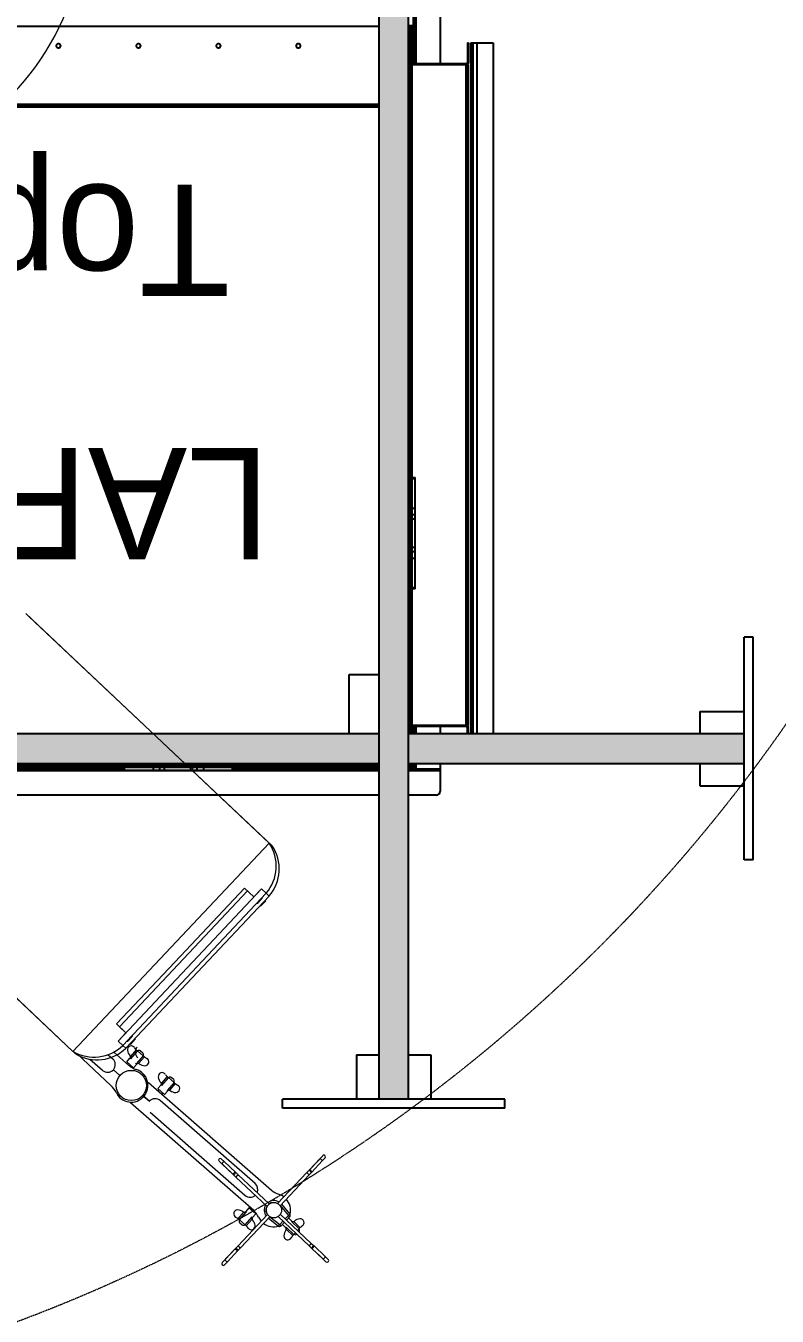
# Model space of a CAD drawing. Header units: millimetres. Extents: x 2822564 to 2991989, y -324396 to -253399.
# Drawn here: x 2863933 to 2864945, y -302216 to -300478 of the extents above; entities that cross this region are included whole.
import ezdxf

# ---------------------------------------------------------------- set-up
doc = ezdxf.new("R2010")
doc.units = ezdxf.units.MM
doc.linetypes.add('12017_XPLAN_GROUND$0$HIDDEN', pattern=[0.375, 0.25, -0.125])
doc.linetypes.add('DASHDOT', pattern=[1, 0.5, -0.25, 0, -0.25])
for name, color, linetype, lineweight in [("'new furniture'", 252, 'Continuous', 9), ('ARCHMED-Fur-S', 8, 'Continuous', 9), ('coton tak bazo', 191, 'Continuous', 5), ('KATCHIN', 253, '12017_XPLAN_GROUND$0$HIDDEN', 5)]:
    doc.layers.add(name, color=color, linetype=linetype, lineweight=lineweight)
doc.layers.add('AX', color=1, linetype='DASHDOT')
doc.layers.add('LAF Detail', color=7, linetype='Continuous')

# ---------------------------------------------------------------- blocks, each defined once
blk = doc.blocks.new('fff')
at = {"layer": 'coton tak bazo', "ltscale": 0.008414}
for p, q in [((-2.0871, 0.6283), (-2.0765, 0.6183)), ((-1.9244, 0.6298), (-1.9344, 0.6192))]:
    blk.add_line(p, q, dxfattribs=at)
at = {"layer": 'coton tak bazo', "ltscale": 0.003855}
for p, q in [((-2.0822, 0.6237), (-2.0871, 0.6283)), ((-2.0811, 0.4705), (-2.0856, 0.4657)), ((-1.9279, 0.4717), (-1.923, 0.4671))]:
    blk.add_line(p, q, dxfattribs=at)
at = {"layer": 'coton tak bazo', "ltscale": 0.013819}
for p, q in [((-1.949, 0.611), (-1.9326, 0.6284)), ((-1.9454, 0.6075), (-1.929, 0.6249)), ((-2.0647, 0.4879), (-2.0811, 0.4705)), ((-2.0611, 0.4844), (-2.0774, 0.467))]:
    blk.add_line(p, q, dxfattribs=at)
at = {"layer": 'coton tak bazo', "ltscale": 0.003829}
for p, q in [((-1.9326, 0.6284), (-1.9281, 0.6332)), ((-2.0857, 0.6201), (-2.0905, 0.6246)), ((-2.0774, 0.467), (-2.082, 0.4622)), ((-1.9244, 0.4753), (-1.9195, 0.4708))]:
    blk.add_line(p, q, dxfattribs=at)
at = {"layer": 'coton tak bazo', "ltscale": 0.003856}
blk.add_line((-1.929, 0.6249), (-1.9244, 0.6298), dxfattribs=at)
at = {"layer": 'coton tak bazo', "ltscale": 0.01382}
for p, q in [((-2.0683, 0.6037), (-2.0857, 0.6201)), ((-2.0648, 0.6074), (-2.0822, 0.6237)), ((-1.9452, 0.4881), (-1.9279, 0.4717)), ((-1.9417, 0.4917), (-1.9244, 0.4753))]:
    blk.add_line(p, q, dxfattribs=at)
at = {"layer": 'coton tak bazo', "ltscale": 0.006954}
for p, q in [((-2.0677, 0.6101), (-2.0765, 0.6183)), ((-1.9427, 0.6104), (-1.9344, 0.6192)), ((-1.9389, 0.489), (-1.9302, 0.4808)), ((-2.0637, 0.4816), (-2.072, 0.4728))]:
    blk.add_line(p, q, dxfattribs=at)
at = {"layer": 'coton tak bazo', "ltscale": 0.005607}
for p, q in [((-2.0607, 0.6035), (-2.0677, 0.6101)), ((-1.9493, 0.6034), (-1.9427, 0.6104))]:
    blk.add_line(p, q, dxfattribs=at)
at = {"layer": 'coton tak bazo', "ltscale": 0.038803}
blk.add_line((-1.999, 0.558), (-1.953, 0.6068), dxfattribs=at)
at = {"layer": 'coton tak bazo', "ltscale": 0.003358}
for p, q in [((-1.953, 0.6068), (-1.949, 0.611)), ((-2.0641, 0.5998), (-2.0683, 0.6037))]:
    blk.add_line(p, q, dxfattribs=at)
at = {"layer": 'coton tak bazo', "ltscale": 0.001387}
for p, q in [((-1.9512, 0.6052), (-1.953, 0.6068)), ((-2.0625, 0.6015), (-2.0641, 0.5998)), ((-2.0588, 0.4903), (-2.0571, 0.4886)), ((-1.9476, 0.4939), (-1.946, 0.4957))]:
    blk.add_line(p, q, dxfattribs=at)
at = {"layer": 'coton tak bazo', "ltscale": 0.038608}
blk.add_line((-2.0155, 0.554), (-2.0641, 0.5998), dxfattribs=at)
at = {"layer": 'coton tak bazo', "ltscale": 0.00153}
for p, q in [((-2.0625, 0.6015), (-2.0607, 0.6035)), ((-2.0588, 0.4903), (-2.0608, 0.4921)), ((-1.9476, 0.4939), (-1.9494, 0.492))]:
    blk.add_line(p, q, dxfattribs=at)
at = {"layer": 'coton tak bazo', "ltscale": 0.038664}
blk.add_line((-2.0121, 0.5576), (-2.0607, 0.6035), dxfattribs=at)
at = {"layer": 'coton tak bazo', "ltscale": 0.000658272}
for p, q in [((-2.036, 0.5863), (-2.0368, 0.5855)), ((-2.0449, 0.5769), (-2.0457, 0.576))]:
    blk.add_line(p, q, dxfattribs=at)
at = {"layer": 'coton tak bazo', "ltscale": 0.008026}
for p, q in [((-2.0351, 0.5874), (-2.025, 0.5778)), ((-2.0467, 0.575), (-2.0366, 0.5655)), ((-1.9621, 0.5722), (-1.9713, 0.5618)), ((-1.9494, 0.5611), (-1.9585, 0.5507)), ((-1.8509, 0.3492), (-1.8418, 0.3597)), ((-1.8382, 0.3381), (-1.8291, 0.3485)), ((-1.8025, 0.3074), (-1.7934, 0.3178)), ((-1.7898, 0.2963), (-1.7807, 0.3067))]:
    blk.add_line(p, q, dxfattribs=at)
at = {"layer": 'coton tak bazo', "ltscale": 0.038835}
blk.add_line((-1.9953, 0.5545), (-1.9493, 0.6034), dxfattribs=at)
at = {"layer": 'coton tak bazo', "ltscale": 0.001529}
blk.add_line((-1.9512, 0.6052), (-1.9493, 0.6034), dxfattribs=at)
at = {"layer": 'coton tak bazo', "ltscale": 0.002026}
blk.add_line((-2.0425, 0.5794), (-2.0449, 0.5769), dxfattribs=at)
at = {"layer": 'coton tak bazo', "ltscale": 0.009625}
for p, q in [((-2.0449, 0.5769), (-2.0328, 0.5655)), ((-2.0368, 0.5855), (-2.0247, 0.5741)), ((-1.9603, 0.5705), (-1.9712, 0.558)), ((-1.9513, 0.5627), (-1.9623, 0.5502)), ((-1.849, 0.3476), (-1.838, 0.3601)), ((-1.8401, 0.3398), (-1.8291, 0.3523)), ((-1.8006, 0.3058), (-1.7896, 0.3183)), ((-1.7917, 0.298), (-1.7807, 0.3105))]:
    blk.add_line(p, q, dxfattribs=at)
at = {"layer": 'coton tak bazo', "ltscale": 5.97837e-05}
blk.add_line((-2.0448, 0.5814), (-2.0447, 0.5815), dxfattribs=at)
at = {"layer": 'coton tak bazo', "ltscale": 0.001907}
blk.add_line((-2.0368, 0.5855), (-2.0391, 0.5831), dxfattribs=at)
at = {"layer": 'coton tak bazo'}
for p, q in [((-2.0251, 0.5774), (-2.0252, 0.5769)), ((-2.0252, 0.5769), (-2.0252, 0.5765)), ((-2.0252, 0.5765), (-2.0252, 0.5761)), ((-2.0252, 0.5761), (-2.0251, 0.5755)), ((-2.025, 0.5778), (-2.0251, 0.5774)), ((-2.0251, 0.5755), (-2.025, 0.575)), ((-2.025, 0.575), (-2.0247, 0.5741)), ((-2.0366, 0.5655), (-2.0361, 0.5657)), ((-2.0361, 0.5657), (-2.0357, 0.5658)), ((-2.0357, 0.5658), (-2.0353, 0.5658)), ((-2.0353, 0.5658), (-2.0349, 0.5658)), ((-2.0349, 0.5658), (-2.0343, 0.5658)), ((-2.0343, 0.5658), (-2.0338, 0.5657)), ((-2.0338, 0.5657), (-2.0328, 0.5655)), ((-1.9713, 0.5618), (-1.9711, 0.5614)), ((-1.971, 0.559), (-1.9712, 0.558)), ((-1.9711, 0.5614), (-1.971, 0.5609)), ((-1.971, 0.5609), (-1.9709, 0.5605)), ((-1.9709, 0.5595), (-1.971, 0.559)), ((-1.9709, 0.5605), (-1.9709, 0.5601)), ((-1.9709, 0.5601), (-1.9709, 0.5595)), ((-1.9614, 0.5506), (-1.9623, 0.5502)), ((-1.9609, 0.5507), (-1.9614, 0.5506)), ((-1.9603, 0.5508), (-1.9609, 0.5507)), ((-1.9599, 0.5508), (-1.9603, 0.5508)), ((-1.9595, 0.5508), (-1.9599, 0.5508)), ((-1.959, 0.5508), (-1.9595, 0.5508)), ((-1.9585, 0.5507), (-1.959, 0.5508)), ((-1.8418, 0.3597), (-1.8413, 0.3596)), ((-1.8413, 0.3596), (-1.8409, 0.3595)), ((-1.8409, 0.3595), (-1.8404, 0.3595)), ((-1.8404, 0.3595), (-1.84, 0.3595)), ((-1.84, 0.3595), (-1.8395, 0.3596)), ((-1.8395, 0.3596), (-1.839, 0.3598)), ((-1.839, 0.3598), (-1.838, 0.3601)), ((-1.8294, 0.3513), (-1.8291, 0.3523)), ((-1.8294, 0.3508), (-1.8294, 0.3513)), ((-1.8294, 0.3502), (-1.8294, 0.3508)), ((-1.8294, 0.3498), (-1.8294, 0.3502)), ((-1.8294, 0.3494), (-1.8294, 0.3498)), ((-1.8292, 0.349), (-1.8294, 0.3494)), ((-1.8291, 0.3485), (-1.8292, 0.349)), ((-1.7934, 0.3178), (-1.7929, 0.3177)), ((-1.7916, 0.3177), (-1.7911, 0.3178)), ((-1.7911, 0.3178), (-1.7906, 0.3179)), ((-1.7906, 0.3179), (-1.7896, 0.3183)), ((-1.789, 0.3171), (-1.7888, 0.318)), ((-1.781, 0.309), (-1.7809, 0.3095)), ((-1.781, 0.3084), (-1.781, 0.309)), ((-1.781, 0.308), (-1.781, 0.3084)), ((-1.7809, 0.3076), (-1.781, 0.308)), ((-1.7808, 0.3071), (-1.7809, 0.3076)), ((-1.7807, 0.3067), (-1.7808, 0.3071))]:
    blk.add_line(p, q, dxfattribs=at)
at = {"layer": 'coton tak bazo', "ltscale": 0.004149}
blk.add_line((-2.0188, 0.5701), (-2.024, 0.575), dxfattribs=at)
at = {"layer": 'coton tak bazo', "ltscale": 0.004195}
for p, q in [((-2.0218, 0.5668), (-2.0168, 0.5721)), ((-2.0196, 0.5648), (-2.0146, 0.57))]:
    blk.add_line(p, q, dxfattribs=at)
at = {"layer": 'coton tak bazo', "ltscale": 0.00175}
for p, q in [((-2.0146, 0.57), (-2.0168, 0.5721)), ((-2.0128, 0.5724), (-2.0146, 0.57)), ((-2.0282, 0.5557), (-2.0305, 0.5537)), ((-2.0282, 0.5557), (-2.0304, 0.5577))]:
    blk.add_line(p, q, dxfattribs=at)
at = {"layer": 'coton tak bazo', "ltscale": 0.011441}
blk.add_line((-1.9989, 0.558), (-2.0146, 0.57), dxfattribs=at)
at = {"layer": 'coton tak bazo', "ltscale": 0.011621}
blk.add_line((-1.9968, 0.5602), (-2.0128, 0.5724), dxfattribs=at)
at = {"layer": 'coton tak bazo', "ltscale": 0.000658289}
for p, q in [((-1.9611, 0.5713), (-1.9603, 0.5705)), ((-1.8014, 0.3065), (-1.8006, 0.3058))]:
    blk.add_line(p, q, dxfattribs=at)
at = {"layer": 'coton tak bazo', "ltscale": 0.00685}
for p, q in [((-1.9603, 0.5705), (-1.9513, 0.5627)), ((-1.8401, 0.3398), (-1.849, 0.3476)), ((-1.8006, 0.3058), (-1.7917, 0.298))]:
    blk.add_line(p, q, dxfattribs=at)
at = {"layer": 'coton tak bazo', "ltscale": 0.002917}
for p, q in [((-1.9519, 0.5673), (-1.9557, 0.5706)), ((-1.8484, 0.3431), (-1.8446, 0.3398))]:
    blk.add_line(p, q, dxfattribs=at)
at = {"layer": 'coton tak bazo', "ltscale": 0.004148}
blk.add_line((-2.0284, 0.5598), (-2.0337, 0.5647), dxfattribs=at)
at = {"layer": 'coton tak bazo', "ltscale": 0.011741}
blk.add_line((-2.0172, 0.5383), (-2.0305, 0.5537), dxfattribs=at)
at = {"layer": 'coton tak bazo', "ltscale": 0.004314}
for p, q in [((-2.0304, 0.5577), (-2.0253, 0.5632)), ((-2.0282, 0.5557), (-2.0231, 0.5611))]:
    blk.add_line(p, q, dxfattribs=at)
at = {"layer": 'coton tak bazo', "ltscale": 0.01156}
blk.add_line((-2.0151, 0.5405), (-2.0282, 0.5557), dxfattribs=at)
at = {"layer": 'coton tak bazo', "ltscale": 0.004428}
for p, q in [((-1.977, 0.5531), (-1.972, 0.5588)), ((-1.8233, 0.3572), (-1.8283, 0.3515)), ((-1.7855, 0.3247), (-1.7905, 0.3189)), ((-1.7749, 0.3154), (-1.7799, 0.3096))]:
    blk.add_line(p, q, dxfattribs=at)
at = {"layer": 'coton tak bazo', "ltscale": 0.008167}
for p, q in [((-1.977, 0.5531), (-1.9664, 0.5438)), ((-1.8233, 0.3572), (-1.8339, 0.3665)), ((-1.7855, 0.3247), (-1.7749, 0.3154))]:
    blk.add_line(p, q, dxfattribs=at)
at = {"layer": 'coton tak bazo', "ltscale": 0.000811807}
blk.add_line((-1.9757, 0.55), (-1.9748, 0.5511), dxfattribs=at)
at = {"layer": 'coton tak bazo', "ltscale": 0.14843}
blk.add_line((-1.9738, 0.5482), (-1.7808, 0.3792), dxfattribs=at)
at = {"layer": 'coton tak bazo', "ltscale": 0.004429}
for p, q in [((-1.9664, 0.5438), (-1.9614, 0.5496)), ((-1.8339, 0.3665), (-1.839, 0.3608))]:
    blk.add_line(p, q, dxfattribs=at)
at = {"layer": 'coton tak bazo', "ltscale": 0.000657886}
blk.add_line((-1.9513, 0.5627), (-1.9505, 0.562), dxfattribs=at)
at = {"layer": 'coton tak bazo', "ltscale": 0.038571}
blk.add_line((-2.0151, 0.5406), (-2.0608, 0.4921), dxfattribs=at)
at = {"layer": 'coton tak bazo', "ltscale": 0.038594}
blk.add_line((-2.0113, 0.5372), (-2.0571, 0.4886), dxfattribs=at)
at = {"layer": 'coton tak bazo', "ltscale": 0.038744}
blk.add_line((-1.9981, 0.5379), (-1.9494, 0.492), dxfattribs=at)
at = {"layer": 'coton tak bazo', "ltscale": 0.03879}
blk.add_line((-1.9948, 0.5416), (-1.946, 0.4957), dxfattribs=at)
at = {"layer": 'coton tak bazo', "ltscale": 0.000879089}
blk.add_line((-1.9697, 0.5446), (-1.9687, 0.5458), dxfattribs=at)
at = {"layer": 'coton tak bazo', "ltscale": 0.148429}
blk.add_line((-1.8087, 0.3474), (-2.0017, 0.5164), dxfattribs=at)
at = {"layer": 'coton tak bazo', "ltscale": 0.114333}
for p, q in [((-1.9761, 0.506), (-1.8274, 0.3759)), ((-1.8115, 0.3941), (-1.9601, 0.5242))]:
    blk.add_line(p, q, dxfattribs=at)
at = {"layer": 'coton tak bazo', "ltscale": 0.0033}
for p, q in [((-2.0608, 0.4921), (-2.0647, 0.4879)), ((-1.9494, 0.492), (-1.9452, 0.4881))]:
    blk.add_line(p, q, dxfattribs=at)
at = {"layer": 'coton tak bazo', "ltscale": 0.005609}
blk.add_line((-2.0571, 0.4886), (-2.0637, 0.4816), dxfattribs=at)
at = {"layer": 'coton tak bazo', "ltscale": 0.005608}
blk.add_line((-1.946, 0.4957), (-1.9389, 0.489), dxfattribs=at)
at = {"layer": 'coton tak bazo', "ltscale": 0.008444}
blk.add_line((-2.082, 0.4622), (-2.072, 0.4728), dxfattribs=at)
at = {"layer": 'coton tak bazo', "ltscale": 0.008443}
blk.add_line((-1.9195, 0.4708), (-1.9302, 0.4808), dxfattribs=at)
at = {"layer": 'coton tak bazo', "ltscale": 0.001281}
for p, q in [((-1.8302, 0.3662), (-1.8316, 0.3645)), ((-1.8241, 0.3609), (-1.8256, 0.3592))]:
    blk.add_line(p, q, dxfattribs=at)
at = {"layer": 'coton tak bazo', "ltscale": 0.006708}
for p, q in [((-1.8016, 0.3693), (-1.8104, 0.377)), ((-1.8104, 0.377), (-1.8016, 0.3693))]:
    blk.add_line(p, q, dxfattribs=at)
at = {"layer": 'coton tak bazo', "ltscale": 0.0014}
blk.add_line((-1.7998, 0.3678), (-1.8016, 0.3694), dxfattribs=at)
blk.add_line((-1.7998, 0.3678), (-1.8016, 0.3694), dxfattribs=at)
at = {"layer": 'coton tak bazo', "ltscale": 0.000657837}
blk.add_line((-1.849, 0.3476), (-1.8499, 0.3483), dxfattribs=at)
at = {"layer": 'coton tak bazo', "ltscale": 0.019085}
blk.add_line((-1.7504, 0.3526), (-1.6966, 0.302), dxfattribs=at)
at = {"layer": 'coton tak bazo', "ltscale": 0.000658593}
blk.add_line((-1.8392, 0.339), (-1.8401, 0.3398), dxfattribs=at)
at = {"layer": 'coton tak bazo', "ltscale": 0.00079851}
for p, q in [((-1.7823, 0.3237), (-1.7832, 0.3227)), ((-1.7763, 0.3184), (-1.7772, 0.3174))]:
    blk.add_line(p, q, dxfattribs=at)
at = {"layer": 'coton tak bazo', "ltscale": 0.007934}
for p, q in [((-1.7642, 0.3365), (-1.7539, 0.3275)), ((-1.7539, 0.3275), (-1.7642, 0.3365))]:
    blk.add_line(p, q, dxfattribs=at)
at = {"layer": 'coton tak bazo', "ltscale": 0.00582}
blk.add_line((-1.7368, 0.3286), (-1.717, 0.3113), dxfattribs=at)
at = {"layer": 'coton tak bazo', "ltscale": 0.039792}
blk.add_line((-1.7783, 0.3208), (-1.7546, 0.3), dxfattribs=at)
at = {"layer": 'coton tak bazo', "ltscale": 0.016327}
blk.add_line((-1.7455, 0.3041), (-1.7528, 0.3104), dxfattribs=at)
at = {"layer": 'coton tak bazo', "ltscale": 0.001048}
blk.add_line((-1.6966, 0.302), (-1.6953, 0.3033), dxfattribs=at)
at = {"layer": 'coton tak bazo', "ltscale": 0.001009}
blk.add_line((-1.6966, 0.302), (-1.6954, 0.3033), dxfattribs=at)
at = {"layer": 'coton tak bazo', "ltscale": 0.003672}
blk.add_line((-1.6953, 0.3033), (-1.6907, 0.299), dxfattribs=at)
at = {"layer": 'coton tak bazo', "ltscale": 0.259584}
blk.add_line((-1.9982, -0.0276), (-1.6906, 0.2989), dxfattribs=at)
blk.add_line((-1.9982, -0.0276), (-1.6906, 0.2989), dxfattribs=at)
at = {"layer": 'coton tak bazo', "ltscale": 0.189583}
for p, q in [((-1.9981, 0.0554), (-1.7735, 0.2938)), ((-1.7688, 0.2895), (-1.9934, 0.051)), ((-1.7615, 0.2826), (-1.9861, 0.0441))]:
    blk.add_line(p, q, dxfattribs=at)
at = {"layer": 'coton tak bazo', "ltscale": 0.002916}
blk.add_line((-1.7962, 0.2979), (-1.8, 0.3012), dxfattribs=at)
at = {"layer": 'coton tak bazo', "ltscale": 0.000658264}
blk.add_line((-1.7917, 0.298), (-1.7908, 0.2972), dxfattribs=at)
at = {"layer": 'coton tak bazo', "ltscale": 0.007}
for p, q in [((-1.7888, 0.2791), (-1.7805, 0.2879)), ((-1.775, 0.2829), (-1.7833, 0.2741)), ((-1.9927, 0.0627), (-1.9844, 0.0715)), ((-1.9789, 0.0664), (-1.9872, 0.0576))]:
    blk.add_line(p, q, dxfattribs=at)
at = {"layer": 'coton tak bazo', "ltscale": 0.005833}
for p, q in [((-1.7873, 0.2792), (-1.7804, 0.2865)), ((-1.7688, 0.2895), (-1.7615, 0.2826)), ((-1.7615, 0.2826), (-1.7688, 0.2895)), ((-1.7764, 0.2828), (-1.7834, 0.2755)), ((-1.9912, 0.0627), (-1.9843, 0.07)), ((-1.9803, 0.0664), (-1.9872, 0.059)), ((-1.9934, 0.051), (-1.9861, 0.0441)), ((-1.9861, 0.0441), (-1.9934, 0.051))]:
    blk.add_line(p, q, dxfattribs=at)
at = {"layer": 'coton tak bazo', "ltscale": 0.003716}
for p, q in [((-1.7735, 0.2938), (-1.7689, 0.2894)), ((-1.7689, 0.2894), (-1.7735, 0.2938))]:
    blk.add_line(p, q, dxfattribs=at)
at = {"layer": 'coton tak bazo', "ltscale": 0.092167}
blk.add_line((-1.5747, 0.1898), (-1.6906, 0.299), dxfattribs=at)
at = {"layer": 'coton tak bazo', "ltscale": 0.303333}
for p, q in [((-1.6906, 0.2989), (-1.3091, -0.0604)), ((-2.0029, -0.0232), (-1.6213, -0.3826)), ((-1.9982, -0.0276), (-1.6167, -0.387))]:
    blk.add_line(p, q, dxfattribs=at)
at = {"layer": 'coton tak bazo', "ltscale": 0.010208}
for p, q in [((-1.7615, 0.2826), (-1.7736, 0.2697)), ((-1.9861, 0.0441), (-1.974, 0.0569))]:
    blk.add_line(p, q, dxfattribs=at)
at = {"layer": 'coton tak bazo', "ltscale": 0.011667}
for p, q in [((-1.7736, 0.2697), (-1.7589, 0.2559)), ((-1.7736, 0.2697), (-1.7589, 0.2559)), ((-1.974, 0.0569), (-1.9593, 0.0431)), ((-1.974, 0.0569), (-1.9593, 0.0431))]:
    blk.add_line(p, q, dxfattribs=at)
at = {"layer": 'coton tak bazo', "ltscale": 0.00795}
blk.add_line((-1.7736, 0.2697), (-1.7636, 0.2603), dxfattribs=at)
at = {"layer": 'coton tak bazo', "ltscale": 0.084583}
for p, q in [((-1.7636, 0.2603), (-1.8638, 0.1539)), ((-1.7589, 0.2559), (-1.8591, 0.1495)), ((-1.9593, 0.0431), (-1.8591, 0.1495))]:
    blk.add_line(p, q, dxfattribs=at)
at = {"layer": 'coton tak bazo', "ltscale": 0.084544}
blk.add_line((-1.964, 0.0475), (-1.8638, 0.1539), dxfattribs=at)
at = {"layer": 'coton tak bazo', "ltscale": 0.00372}
for p, q in [((-1.9981, 0.0554), (-1.9935, 0.051)), ((-1.9935, 0.051), (-1.9981, 0.0554))]:
    blk.add_line(p, q, dxfattribs=at)
at = {"layer": 'coton tak bazo', "ltscale": 0.00106}
blk.add_line((-2.0029, -0.0232), (-2.0016, -0.0218), dxfattribs=at)
at = {"layer": 'coton tak bazo', "ltscale": 0.001098}
blk.add_line((-2.0029, -0.0232), (-2.0016, -0.0218), dxfattribs=at)
at = {"layer": 'coton tak bazo', "ltscale": 0.303334}
blk.add_line((-1.6167, -0.387), (-1.9982, -0.0276), dxfattribs=at)
at = {"layer": 'coton tak bazo', "ltscale": 4.17548e-05}
blk.add_line((-1.6214, -0.3826), (-1.6213, -0.3826), dxfattribs=at)
at = {"layer": 'coton tak bazo', "ltscale": 7.25796e-06}
blk.add_line((-1.6213, -0.3826), (-1.6213, -0.3826), dxfattribs=at)
at = {"layer": 'coton tak bazo'}
for centre, radius in [((-2.0053, 0.5476), 0.0121), ((-1.782, 0.3522), 0.0237)]:
    blk.add_circle(centre, radius, dxfattribs=at)
for centre, radius, start, end in [((-2.0888, 0.6265), 0.00252, 133.8419, 226.6625), ((-2.0888, 0.6265), 0.00252, 46.761, 133.9201), ((-1.9263, 0.6315), 0.00252, 43.8419, 136.6625), ((-1.9263, 0.6315), 0.00252, 316.761, 43.9201), ((-2.0554, 0.6045), 0.0266, 316.7134, 329.2021), ((-2.0272, 0.588), 0.00607, 357.9219, 150.9453), ((-2.0364, 0.5883), 0.0153, 321.568, 357.9219), ((-2.0468, 0.5672), 0.00607, 122.4815, 275.505), ((-2.065, 0.5942), 0.0266, 304.2248, 316.7134), ((-2.0426, 0.5793), 0.00302, 136.7134, 226.7134), ((-2.0391, 0.583), 0.00302, 46.7134, 134.7652), ((-2.0219, 0.5768), 0.00325, 141.5938, 161.0896), ((-2.0219, 0.5772), 0.00302, 142.5295, 226.7135), ((-2.0314, 0.5801), 0.00902, 317.7506, 325.0043), ((-2.0053, 0.5476), 0.0262, 120.7752, 121.0935), ((-2.0146, 0.57), 0.00302, 52.6047, 136.7134), ((-2.0053, 0.5476), 0.0262, 52.214, 107.432), ((-1.97, 0.5721), 0.00607, 34.563, 187.5864), ((-1.9609, 0.5733), 0.0153, 187.5864, 223.9403), ((-1.9436, 0.5913), 0.0266, 216.3062, 228.7949), ((-1.9577, 0.5683), 0.00302, 48.7949, 138.7949), ((-1.9539, 0.565), 0.00302, 318.7949, 48.7949), ((-2.0477, 0.5763), 0.0153, 275.505, 311.8589), ((-2.0357, 0.5625), 0.00302, 46.7134, 130.8972), ((-2.0354, 0.5625), 0.00325, 112.3386, 131.8314), ((-2.0393, 0.5718), 0.00902, 308.4204, 315.6792), ((-2.0053, 0.5476), 0.0262, 165.9984, 221.6625), ((-2.0282, 0.5557), 0.00302, 136.7134, 220.8222), ((-2.0053, 0.5476), 0.0262, 152.3364, 152.6524), ((-2.0053, 0.5476), 0.0121, 330.2336, 34.6462), ((-2.0053, 0.5476), 0.0151, 327.4929, 37.0856), ((-2.0053, 0.5476), 0.0262, 24.4019, 41.1794), ((-1.9539, 0.571), 0.0302, 204.3992, 228.7948), ((-1.9743, 0.5608), 0.00302, 318.7948, 42.9788), ((-1.9651, 0.5647), 0.00902, 220.504, 227.7577), ((-1.9742, 0.5605), 0.00325, 24.4187, 43.9145), ((-1.9565, 0.5571), 0.00902, 229.8291, 237.0879), ((-1.9591, 0.5476), 0.00302, 54.6111, 138.7949), ((-1.9595, 0.5476), 0.00325, 53.6769, 73.1697), ((-1.9485, 0.5625), 0.0153, 233.6494, 270.0033), ((-1.933, 0.582), 0.0266, 228.7949, 241.2835), ((-1.9485, 0.5533), 0.00607, 270.0033, 63.0268), ((-2.0053, 0.5476), 0.0262, 232.6973, 253.1865), ((-2.0053, 0.5476), 0.0151, 237.1304, 308.3016), ((-2.0053, 0.5476), 0.0121, 239.7759, 305.2715), ((-1.9681, 0.5151), 0.0121, 48.7939, 131.8127), ((-2.0216, 0.4936), 0.0302, 48.795, 73.1905), ((-1.9681, 0.5151), 0.0121, 156.0537, 228.7964), ((-2.0838, 0.464), 0.00252, 136.761, 223.9201), ((-1.9213, 0.469), 0.00252, 226.761, 313.9201), ((-1.9213, 0.469), 0.00252, 313.8419, 46.6625), ((-2.0838, 0.4639), 0.00252, 223.8419, 316.6625), ((-1.8195, 0.385), 0.0121, 228.7933, 318.7964), ((-1.7819, 0.3521), 0.0262, 138.7621, 253.1551), ((-1.7819, 0.3521), 0.0262, 24.365, 138.7608), ((-1.7575, 0.4059), 0.0354, 228.8206, 231.5034), ((-1.8518, 0.3571), 0.00607, 89.9692, 242.9927), ((-1.8674, 0.3284), 0.0266, 48.7608, 61.2494), ((-1.8518, 0.3479), 0.0153, 53.6153, 89.9692), ((-1.8464, 0.3454), 0.00302, 138.7608, 228.7608), ((-1.8412, 0.3628), 0.00302, 234.577, 318.7608), ((-1.8408, 0.3628), 0.00325, 233.6427, 253.1356), ((-1.8439, 0.3532), 0.00902, 49.795, 57.0537), ((-1.8352, 0.3456), 0.00902, 40.4698, 47.7236), ((-1.8261, 0.3495), 0.00302, 138.7606, 222.9447), ((-1.8261, 0.3499), 0.00325, 204.3846, 223.8803), ((-1.8395, 0.337), 0.0153, 7.5523, 43.9062), ((-1.7305, 0.3754), 0.0302, 204.365, 228.7608), ((-1.8427, 0.342), 0.00302, 228.7608, 318.7608), ((-1.8568, 0.3191), 0.0266, 36.2721, 48.7608), ((-1.8303, 0.3382), 0.00607, 214.5289, 7.5523), ((-1.7983, 0.2981), 0.0302, 48.7608, 73.1565), ((-1.7448, 0.3195), 0.0121, 138.7602, 228.7613), ((-1.7448, 0.3195), 0.0121, 48.7608, 138.7608), ((-1.8034, 0.3152), 0.00607, 90.0033, 243.0268), ((-1.8189, 0.2865), 0.0266, 48.7949, 61.2835), ((-1.8034, 0.306), 0.0153, 53.6495, 90.0033), ((-1.798, 0.3035), 0.00302, 138.7949, 228.7949), ((-1.7928, 0.3209), 0.00302, 234.611, 318.795), ((-1.7924, 0.3209), 0.00325, 233.6753, 253.1711), ((-1.8002, 0.3), 0.0121, 318.7938, 48.7959), ((-1.7954, 0.3114), 0.00902, 49.8321, 57.0858), ((-1.7868, 0.3038), 0.00902, 40.5019, 47.7607), ((-1.7777, 0.3077), 0.00302, 138.7949, 222.9787), ((-1.7777, 0.308), 0.00325, 204.4201, 223.9129), ((-1.791, 0.2952), 0.0153, 7.5864, 43.9404), ((-1.7282, 0.2473), 0.0649, 59.5917, 134.2229), ((-1.7235, 0.2429), 0.0649, 59.5922, 134.2235), ((-1.7942, 0.3002), 0.00302, 228.7949, 318.7949), ((-1.8083, 0.2772), 0.0266, 36.3062, 48.7949), ((-1.7819, 0.2964), 0.00607, 214.563, 7.5864), ((-1.7812, 0.2872), 0.00101, 316.7129, 46.7129), ((-1.7757, 0.2821), 0.00101, 46.7134, 136.7134), ((-1.7757, 0.2821), 0.00101, 46.7134, 136.7134), ((-1.7826, 0.2748), 0.00101, 136.7134, 226.7134), ((-1.7826, 0.2748), 0.00101, 136.7134, 226.7134), ((-1.992, 0.0634), 0.00101, 226.7129, 316.7129), ((-1.9851, 0.0707), 0.00101, 316.7129, 46.7129), ((-1.9796, 0.0657), 0.00101, 46.7134, 136.7134), ((-1.9796, 0.0657), 0.00101, 46.7134, 136.7134), ((-1.949, 0.0129), 0.0649, 139.2028, 213.8341), ((-1.9443, 0.0086), 0.0649, 139.2033, 213.8346), ((-1.9865, 0.0583), 0.00101, 136.7134, 226.7134), ((-1.9865, 0.0583), 0.00101, 136.7134, 226.7134), ((-1.5885, -0.3266), 0.0649, 239.5917, 239.8789)]:
    blk.add_arc(centre, radius, start, end, dxfattribs=at)
for centre, major_axis, start_param, end_param in [((-1.9308, 0.6266), (-0.00182, 0.00175), 4.666969, 6.286614), ((-1.9308, 0.6266), (0.00182, -0.00175), 0.003429, 1.525376), ((-2.084, 0.6219), (0.00175, 0.00182), 0.003429, 3.145021), ((-2.0666, 0.6055), (0.00175, 0.00182), 0.003429, 3.145021), ((-2.0666, 0.6055), (0.00175, 0.00182), 4.666969, 6.286614), ((-1.9472, 0.6093), (0.00182, -0.00175), 3.145021, 4.666969), ((-1.9472, 0.6093), (0.00182, -0.00175), 0.003429, 3.145021), ((-1.9472, 0.6093), (0.00182, -0.00175), 4.666969, 6.286614), ((-2.0666, 0.6055), (0.00175, 0.00182), 3.145021, 4.666969), ((-2.0629, 0.4862), (-0.00182, 0.00175), 0.003429, 3.145021), ((-2.0629, 0.4862), (-0.00182, 0.00175), 4.666969, 6.286614), ((-2.0629, 0.4862), (-0.00182, 0.00175), 3.145021, 4.666969), ((-1.9435, 0.4899), (-0.00175, -0.00182), 4.666969, 6.286614), ((-1.9435, 0.4899), (-0.00175, -0.00182), 0.003429, 3.145021), ((-1.9435, 0.4899), (-0.00175, -0.00182), 3.145021, 4.666969), ((-2.0792, 0.4688), (-0.00182, 0.00175), 0.003429, 3.145021), ((-1.9261, 0.4735), (-0.00175, -0.00182), 0.003429, 1.525376), ((-1.9261, 0.4735), (0.00175, 0.00182), 4.666969, 6.286614)]:
    blk.add_ellipse(centre, major_axis=major_axis, ratio=0.319365, start_param=start_param, end_param=end_param, dxfattribs=at)
blk = doc.blocks.new('N_1210DE-00037-200612191001')
at = {"layer": 'ARCHMED-Fur-S'}
blk.add_line((0.56, 10.85), (0.12, 10.86), dxfattribs=at)
for centre, radius, start, end in [((-9.85, 59.08), 7.79, 101.9043, 136.252), ((-10.67, 64.95), 1.92, 66.212, 114.3796), ((-10.3, 65.8), 1, 319.5394, 66.212), ((-10.64, 66.08), 1.45, 271.6832, 319.5394), ((10.29, 41.23), 34.7, 137.9547, 153.7324), ((-9.89, 59.31), 5.16, 123.5441, 158.4924), ((-9.82, 60.25), 4.46, 100.0254, 130.959), ((20.99, 61.19), 1, 88.7649, 172.9064), ((20.93, 58.37), 3.83, 48.8504, 88.7649), ((-13.76, 60.84), 1, 158.4924, 300.2335), ((-11.16, 56.38), 4.16, 81.4663, 120.2335), ((-10.6, 59.97), 0.53, 337.3304, 83.8286), ((22.44, 61.01), 2.46, 172.9064, 179.7885), ((20.98, 61.02), 1, 179.7885, 240.1179), ((15.9, 52.17), 9.2, 5.6872, 60.1179), ((15.57, 51.39), 12.62, 31.5407, 51.3588), ((63.83, -126.76), 200.09, 112.0809, 113.3241), ((-12.61, 61.36), 2.96, 294.2322, 327.4407), ((-13.63, 53.71), 3.72, 118.4203, 169.8089), ((2.29, 47.61), 26.18, 12.3938, 23.3615), ((552.98, -349.48), 702.96, 144.71444, 145.42156), ((20.8, 55.34), 0.5, 77.6201, 181.3356), ((22.11, 55.37), 1.81, 181.3356, 206.5549), ((20.59, 54.36), 1.5, 23.7398, 77.6201), ((-223.28, 135.68), 221.46, 336.5542, 338.4609), ((-14.18, 41.21), 37.15, 16.4234, 21.0597), ((28.57, 58.72), 7.6, 209.656, 231.7851), ((24.37, 53.22), 0.694, 222.7695, 348.1684), ((51.06, 56.24), 23.4, 187.3964, 196.3415), ((25.7, 53.45), 4.59, 202.1614, 230.2305), ((10.05, 25.54), 43.1, 146.268, 165.4558), ((-3.61, 29.73), 33.22, 34.7863, 37.4268), ((38.21, 52.47), 10, 196.3415, 212.0165), ((190.55, -13.65), 219.37, 163.7977, 165.4765), ((15.46, 42.98), 10, 17.0104, 34.7863), ((-4.69, 36.81), 31.08, 11.5595, 17.0104), ((67.61, 70.86), 44.68, 212.0165, 218.6395), ((63.29, 51.92), 38.58, 193.3085, 204.2175), ((-9.28, 11.98), 52.18, 24.591, 36.4206), ((-29.75, 44.02), 8.38, 303.8854, 341.4998), ((-21.99, 33.85), 10, 165.4558, 176.0959), ((-39.41, 24.4), 19.95, 352.275, 41.2889), ((51.58, 42.59), 24.35, 195.4626, 204.4715), ((-5.76, 32.74), 26.27, 176.0959, 197.8391), ((32.68, 31), 6.11, 334.3085, 26.1285), ((-0.66, 27.83), 5, 91.3626, 135.2449), ((0.88, -36.92), 69.77, 89.9546, 91.3626), ((-2.66, -36.83), 69.73, 85.6517, 87.0449), ((2.25, 27.71), 5, 41.608, 85.6517), ((32.89, 32.82), 3.49, 185.2074, 247.9309), ((3.86, 23.34), 11.37, 135.2449, 152.1788), ((-2.48, 23.51), 11.33, 24.8185, 41.608), ((37.63, 16.36), 16.59, 117.7831, 167.2267), ((2.34, 23), 10.23, 146.4549, 163.7939), ((-0.98, 23.08), 10.19, 13.2251, 30.564), ((261.41, -48.14), 235.96, 161.085, 163.3053), ((8.22, 22.56), 16.05, 168.1544, 178.1606), ((-6.87, 22.95), 16.01, 358.8402, 8.8464), ((0.96, 29.39), 32.07, 188.412, 220.503), ((-11.96, 6.9), 16.7, 75.6507, 117.3916), ((78.58, 19.85), 86.46, 177.8638, 179.4247), ((-77.32, 23.93), 86.46, 357.5755, 359.1362), ((12.41, 6.7), 16.26, 59.3154, 101.6171), ((2.12, 20.62), 10, 179.4247, 215.5949), ((18.42, 17.36), 4.03, 41.3263, 55.482), ((-0.93, 20.7), 10, 321.4049, 357.5755), ((25.82, 22.52), 10, 332.2681, 343.3053), ((-5.25, 38.85), 45.1, 313.9831, 332.2681), ((-70.28, -31.21), 79.04, 34.1299, 35.5949), ((68.66, -34.85), 79.04, 141.4049, 143.1618), ((-0.72, 15.94), 5, 214.1299, 259.4252), ((1.01, 20.81), 9.97, 267.4282, 282.6328), ((2.15, 15.07), 4.12, 284.5708, 322.1938), ((0.2, 20.83), 9.97, 259.4252, 269.5695), ((-5.99, 23.85), 23.2, 221.2473, 263.4196), ((19.12, 13.59), 10, 296.9913, 313.9831), ((4.91, 41.51), 41.32, 275.2234, 296.9913), ((1.82, 69.72), 69.71, 261.3637, 275.6363)]:
    blk.add_arc(centre, radius, start, end, dxfattribs=at)
blk = doc.blocks.new('Surgery Zone')
at = {"layer": 'KATCHIN', "color": 85, "ltscale": 1.1, "true_color": 0x58ba48}
blk.add_circle((1610637.8, -562746.7, 0), 2200, dxfattribs=at)
at = {"layer": "'new furniture'", "extrusion": (1.57871e-14, -3.63266e-19, -1), "xscale": -10.99999999998999, "yscale": 10.99999999998998, "zscale": -10.99999999998999, "rotation": 244.3416203095116}
blk.add_blockref('N_1210DE-00037-200612191001', (-1611443.1, -562779.7, 0), dxfattribs=at)
at = {"layer": 'coton tak bazo', "xscale": 860.0000000000005, "yscale": 860.0000000000005, "zscale": 860.0000000000005, "rotation": 180}
blk.add_blockref('fff', (1610029.2, -564186.9, 0), dxfattribs=at)
blk = doc.blocks.new('LAF')
at = {"layer": 'LAF Detail'}
h = blk.add_hatch(color=1, dxfattribs=at)
h.dxf.hatch_style = 1
h.paths.add_polyline_path([(1750, 1297.5), (-1750, 1297.5), (-1750, 1257.5), (1750, 1257.5)])
h.paths.add_polyline_path([(-1257.5, 1750), (-1297.5, 1750), (-1297.5, 1297.5), (-1257.5, 1297.5)])
h.paths.add_polyline_path([(1297.5, 1750), (1257.5, 1750), (1257.5, 1297.5), (1297.5, 1297.5)])
h.paths.add_polyline_path([(1297.5, -1297.5), (1257.5, -1297.5), (1257.5, -1750), (1297.5, -1750)])
h.paths.add_polyline_path([(1750, -1257.5), (-1750, -1257.5), (-1750, -1297.5), (1750, -1297.5)])
h.paths.add_polyline_path([(-1257.5, -1297.5), (-1297.5, -1297.5), (-1297.5, -1750), (-1257.5, -1750)])
h.paths.add_polyline_path([(2764.7, 1882.3), (2614.7, 1882.3), (2614.7, 1842.3), (2068.7, 1842.3), (2068.7, 1882.3), (1918.7, 1882.3), (1918.7, 567.3), (2068.7, 567.3), (2068.7, 604.8), (2183, 604.8), (2183, 609.8), (2063, 609.8), (2063, 637.3), (2183, 637.3), (2183, 607.3), (2614.7, 607.3), (2614.7, 567.3), (2764.7, 567.3)])
h.paths.add_polyline_path([(1958.7, 1802.3), (2724.7, 1802.3), (2724.7, 913.3), (2183, 913.3), (2183, 883.3), (2063, 883.3), (2063, 913.3), (1958.7, 913.3)], flags=16)
h.paths.add_polyline_path([(1958.9, 1526.8, 1), (1964, 1526.8, 1)], flags=0)
h.paths.add_polyline_path([(1958.9, 1314.6, 1), (1964, 1314.6, 1)], flags=0)
h.paths.add_polyline_path([(2151, 1529.4), (2152, 1529.4, -1), (2152, 1524.2), (2151, 1524.2, -1)], flags=0)
h.paths.add_polyline_path([(2148.9, 1526.8, -1), (2154, 1526.8, -1)], flags=0)
h.paths.add_polyline_path([(2151, 1317.2), (2152, 1317.2, -1), (2152, 1312), (2151, 1312, -1)], flags=0)
h.paths.add_polyline_path([(2154, 1314.6, -1), (2148.9, 1314.6, -1)], flags=0)
h.paths.add_polyline_path([(2000, 1717.6), (2001.5, 1718.9, -1), (2004.9, 1715), (2003.4, 1713.7, -1)], flags=0)
h.paths.add_polyline_path([(2257.9, 1477.7), (2257.9, 1478.7, -1), (2263.1, 1478.7), (2263.1, 1477.7, -1)], flags=0)
h.paths.add_polyline_path([(2257.9, 1363.7, -1), (2263.1, 1363.7), (2263.1, 1362.7, -1), (2257.9, 1362.7)], flags=0)
h.paths.add_polyline_path([(2562.4, 1106.3), (2724.7, 1249.4), (2724.7, 1249.7), (2562.1, 1106.3)], flags=0)
h.paths.add_polyline_path([(2556.8, 1105.2), (2557, 1105.2), (2557.2, 1105.3, 0.093249)], flags=0)
h.paths.add_polyline_path([(2308.7, 1100.3), (2551.5, 1100.3), (2555.3, 1103.7), (2555.3, 1104.3, -0.414214), (2557.3, 1106.3), (2557.3, 1105.2, 0.12943), (2555.3, 1104.3), (2555.3, 1100.4), (2552.5, 1097.8), (2544.7, 1097.8), (2544.7, 1096.6), (2326.7, 1096.6), (2307.7, 1096.6, 0.414214), (2306.5, 1095.3), (2306.5, 1036.7, 0.080761), (2306.5, 1036.3), (2306.5, 1036.3), (2330.5, 914.1), (2357.5, 914.1), (2544.1, 914.1), (2544.1, 913.8), (2544.1, 913.3), (2543.7, 913.3), (2419.6, 913.8), (2366, 913.8), (2357.6, 914.1), (2357.6, 913.3), (2357.5, 913.3), (2357.5, 914.1), (2327.5, 914.1), (2303.5, 1036.3), (1958.7, 1036.3), (1958.7, 1036.9), (2303, 1036.9), (2303, 1096.6), (2326.5, 1096.6), (2326.5, 1097.8), (2308.7, 1097.8)], flags=0)
h.paths.add_polyline_path([(2305.2, 1036.7, 0.09518), (2305.4, 1035.8, 0.113938), (2303.6, 1035.9), (2305.2, 1036.1)], flags=0)
h.paths.add_polyline_path([(2257.9, 1592.7), (2257.9, 1593.7, -1), (2263.1, 1593.7), (2263.1, 1592.7, -1)], flags=0)
h.paths.add_polyline_path([(2058.1, 1768.8), (2059.6, 1770.2, -1), (2063, 1766.3), (2061.5, 1764.9, -1)], flags=0)
h.paths.add_polyline_path([(2263.1, 1248.7), (2263.1, 1247.7, -1), (2257.9, 1247.7), (2257.9, 1248.7, -1)], flags=0)
h.paths.add_polyline_path([(2444, 1411.7, 0.956183), (2444, 1429.7, -0.066402)], flags=0)
h.paths.add_polyline_path([(2426.8, 1429.7), (2427.6, 1429.7, 0.022091), (2426.8, 1429.7, 11.266721), (2426.8, 1411.7), (2427.6, 1411.7, -0.022091), (2426.8, 1411.7, -11.266721)], flags=0)
h.paths.add_polyline_path([(2426.6, 1420.7, -1), (2326.6, 1420.7, -1)], flags=0)
h.paths.add_polyline_path([(2339.5, 1461.4, -1), (2332.5, 1461.4, -1)], flags=0)
h.paths.add_polyline_path([(2338.5, 1461.4, -1), (2333.5, 1461.4, -1)], flags=0)
h.paths.add_polyline_path([(2339.5, 1380, -1), (2332.5, 1380, -1)], flags=0)
h.paths.add_polyline_path([(2338.5, 1380, -1), (2333.5, 1380, -1)], flags=0)
h.paths.add_polyline_path([(2341, 1529.4), (2342, 1529.4, -1), (2342, 1524.2), (2341, 1524.2, -1)], flags=0)
h.paths.add_polyline_path([(2344, 1526.8, -1), (2338.9, 1526.8, -1)], flags=0)
h.paths.add_polyline_path([(2257.9, 1692.7), (2257.9, 1693.7, -1), (2263.1, 1693.7), (2263.1, 1692.7, -1)], flags=0)
h.paths.add_polyline_path([(2341, 1317.2), (2342, 1317.2, -1), (2342, 1312), (2341, 1312, -1)], flags=0)
h.paths.add_polyline_path([(2344, 1314.6, -1), (2338.9, 1314.6, -1)], flags=0)
h.paths.add_polyline_path([(1948.7, 1862.3, -1), (1962.7, 1862.3, -1)], flags=16)
h.paths.add_polyline_path([(2263.1, 1133.7), (2263.1, 1132.7, -1), (2257.9, 1132.7), (2257.9, 1133.7, -1)], flags=0)
h.paths.add_polyline_path([(2420.8, 1461.4, -1), (2413.8, 1461.4, -1)], flags=0)
h.paths.add_polyline_path([(2419.8, 1461.4, -1), (2414.8, 1461.4, -1)], flags=0)
h.paths.add_polyline_path([(2420.8, 1380, -1), (2413.8, 1380, -1)], flags=0)
h.paths.add_polyline_path([(2419.8, 1380, -1), (2414.8, 1380, -1)], flags=0)
h.paths.add_polyline_path([(2257.9, 1792.7), (2257.9, 1793.7, -1), (2263.1, 1793.7), (2263.1, 1792.7, -1)], flags=0)
h.paths.add_polyline_path([(2551.5, 1100.3, 0.016832), (2552, 1099.1), (2552.1, 1099.1), (2551.9, 1099.1), (2551.9, 1099), (2552, 1099, -0.00829)], flags=0)
h.paths.add_polyline_path([(2327.4, 1109.9), (2329.4, 1109.9, -1), (2329.4, 1104.7), (2327.4, 1104.7, -1)], flags=0)
h.paths.add_polyline_path([(2490.2, 1477.7), (2490.2, 1478.7, -1), (2495.4, 1478.7), (2495.4, 1477.7, -1)], flags=0)
h.paths.add_polyline_path([(2490.2, 1363.7, -1), (2495.4, 1363.7), (2495.4, 1362.7, -1), (2490.2, 1362.7)], flags=0)
h.paths.add_polyline_path([(2394, 1109.9), (2396, 1109.9, -1), (2396, 1104.7), (2394, 1104.7, -1)], flags=0)
h.paths.add_polyline_path([(1958.7, 873.3), (2310.7, 873.3), (2310.7, 647.3), (1958.7, 647.3)], flags=16)
h.paths.add_polyline_path([(2490.2, 1592.7), (2490.2, 1593.7, -1), (2495.4, 1593.7), (2495.4, 1592.7, -1)], flags=0)
h.paths.add_polyline_path([(2490.2, 1248.7, -1), (2495.4, 1248.7), (2495.4, 1247.7, -1), (2490.2, 1247.7)], flags=0)
h.paths.add_polyline_path([(2531, 1529.4), (2532, 1529.4, -1), (2532, 1524.2), (2531, 1524.2, -1)], flags=0)
h.paths.add_polyline_path([(2534, 1526.8, -1), (2528.9, 1526.8, -1)], flags=0)
h.paths.add_polyline_path([(2531, 1317.2), (2532, 1317.2, -1), (2532, 1312), (2531, 1312, -1)], flags=0)
h.paths.add_polyline_path([(2534, 1314.6, -1), (2528.9, 1314.6, -1)], flags=0)
h.paths.add_polyline_path([(2490.2, 1692.7), (2490.2, 1693.7, -1), (2495.4, 1693.7), (2495.4, 1692.7, -1)], flags=0)
h.paths.add_polyline_path([(2460.7, 1109.9), (2462.7, 1109.9, -1), (2462.7, 1104.7), (2460.7, 1104.7, -1)], flags=0)
h.paths.add_polyline_path([(2495.4, 1133.7), (2495.4, 1132.7, -1), (2490.2, 1132.7), (2490.2, 1133.7, -1)], flags=0)
h.paths.add_polyline_path([(2490.2, 1792.7), (2490.2, 1793.7, -1), (2495.4, 1793.7), (2495.4, 1792.7, -1)], flags=0)
h.paths.add_polyline_path([(2527.4, 1109.9), (2529.4, 1109.9, -1), (2529.4, 1104.7), (2527.4, 1104.7, -1)], flags=0)
h.paths.add_polyline_path([(2322.7, 860.3), (2350.7, 860.3), (2350.7, 873.3), (2724.7, 873.3), (2724.7, 647.3), (2350.7, 647.3), (2350.7, 660.3), (2322.7, 660.3, -0.414214), (2320.7, 662.3), (2320.7, 858.3, -0.414214)], flags=16)
h.paths.add_polyline_path([(2561.8, 1122.2), (2563.3, 1123.5, -1), (2566.7, 1119.6), (2565.2, 1118.3, -1)], flags=0)
h.paths.add_polyline_path([(2353.8, 820.3), (2353.8, 860.3), (2353.7, 820.3)], flags=0)
h.paths.add_polyline_path([(2578.9, 1095.3, -1), (2573.8, 1095.3, -1)], flags=0)
h.paths.add_polyline_path([(2619.9, 1173.4), (2621.4, 1174.7, -1), (2624.8, 1170.8), (2623.3, 1169.5, -1)], flags=0)
h.paths.add_polyline_path([(2392.3, 858.8), (2392.3, 662.3), (2392.2, 661.9), (2392, 660.7), (2391.5, 660.5), (2391.7, 660.7), (2391.9, 660.9), (2392, 661.2), (2392.2, 661.6), (2392.2, 661.9), (2392.3, 662.3), (2392.3, 858.3), (2392.2, 858.7), (2392, 859.9), (2391.8, 860)], flags=0)
h.paths.add_polyline_path([(2383.4, 818.3), (2383.2, 818.3), (2383.2, 702.3), (2383.2, 701.9), (2383, 700.7), (2382.1, 700.3), (2381.9, 700.3), (2382.2, 700.4), (2382.4, 700.5), (2382.6, 700.7), (2382.8, 700.9), (2383, 701.2), (2383.1, 701.6), (2383.2, 701.9), (2383.2, 702.3), (2383.2, 818.3), (2383.2, 818.7), (2383, 819.9), (2382.8, 820)], flags=0)
h.paths.add_polyline_path([(2623.3, 1770.2), (2624.8, 1768.8, -1), (2621.4, 1764.9), (2619.9, 1766.3, -1)], flags=0)
h.paths.add_polyline_path([(2678, 1224.6), (2679.5, 1225.9, -1), (2682.9, 1222), (2681.4, 1220.7, -1)], flags=0)
h.paths.add_polyline_path([(2721, 1529.4), (2722, 1529.4, -1), (2722, 1524.2), (2721, 1524.2, -1)], flags=0)
h.paths.add_polyline_path([(2724, 1526.8, -1), (2718.9, 1526.8, -1)], flags=0)
h.paths.add_polyline_path([(2721, 1317.2), (2722, 1317.2, -1), (2722, 1312), (2721, 1312, -1)], flags=0)
h.paths.add_polyline_path([(2724, 1314.6, -1), (2718.9, 1314.6, -1)], flags=0)
h.paths.add_polyline_path([(2681.4, 1718.9), (2682.9, 1717.6, -1), (2679.5, 1713.7), (2678, 1715, -1)], flags=0)
h.paths.add_polyline_path([(2665.4, 1096), (2667.3, 1092.8, 0.483498), (2670.4, 1095.3, 0.867202)], flags=0)
h.paths.add_polyline_path([(1962.7, 587.3, -1), (1948.7, 587.3, -1)], flags=16)
h.paths.add_polyline_path([(2537.3, 819.3), (2537.3, 818.3, -1), (2532.1, 818.3), (2532.1, 819.3, -1)], flags=0)
h.paths.add_polyline_path([(2537.3, 818.8, -1), (2532.2, 818.8, -1)], flags=0)
h.paths.add_polyline_path([(2720.7, 1862.3, -1), (2734.7, 1862.3, -1)], flags=16)
h.paths.add_polyline_path([(2537.3, 761.1), (2537.3, 760.1, -1), (2532.1, 760.1), (2532.1, 761.1, -1)], flags=0)
h.paths.add_polyline_path([(2537.3, 760.6, -1), (2532.2, 760.6, -1)], flags=0)
h.paths.add_polyline_path([(2537.3, 702.8), (2537.3, 701.8, -1), (2532.1, 701.8), (2532.1, 702.8, -1)], flags=0)
h.paths.add_polyline_path([(2537.3, 702.3, -1), (2532.2, 702.3, -1)], flags=0)
h.paths.add_polyline_path([(2734.7, 587.3, -1), (2720.7, 587.3, -1)], flags=16)
h.paths.add_polyline_path([(1297.5, 1257.5), (1257.5, 1257.5), (1257.5, -1257.5), (1297.5, -1257.5)])
h.paths.add_polyline_path([(-1257.5, 1257.5), (-1297.5, 1257.5), (-1297.5, -1257.5), (-1257.5, -1257.5)])
at = {"layer": 'LAF Detail', "color": 3, "linetype": 'Continuous', "lineweight": 25}
for p, q in [((-1340.1, -1257.5), (-1340.1, 1257.5)), ((-1307.5, -1257.5), (-1307.5, 1257.5)), ((-1297.5, 1257.5), (-1297.5, -1257.5)), ((-1257.5, -1257.5), (-1257.5, 1257.5)), ((-1302.4, 303.6), (-1302.4, -1257.5)), ((-1301.4, -1257.5), (-1301.4, 302.6)), ((-1300.4, -1257.5), (-1300.4, 302.6)), ((-1299.4, -1257.5), (-1299.4, 302.6)), ((-413.4, -1257.5), (-413.4, 302.6)), ((-411.4, -1257.5), (-411.4, 300.6)), ((-409.4, 302.6), (-409.4, -1257.5)), ((-304.6, -1257.5), (-304.6, 302.6)), ((-1306.4, -912.2), (-1306.4, -62.2)), ((-1305.1, -912.2), (-1305.1, -62.2)), ((-1304, -912.2), (-1304, -62.2)), ((-1303.4, -62.2), (-1303.4, -912.2)), ((-333.2, -825.2), (-333.2, -826.2)), ((-328.1, -826.2), (-328.1, -825.2)), ((-1306.4, -912.2), (-1306.4, -1062.2)), ((-1306.4, -912.2), (-1302.4, -912.2)), ((-1302.4, -914.1), (-1306.4, -914.1)), ((-333.2, -933), (-333.2, -934)), ((-328.1, -934), (-328.1, -933)), ((-1302.4, -953.4), (-1306.4, -953.4)), ((-1306.4, -962.3), (-1302.4, -962.3)), ((-1302.4, -968.3), (-1306.4, -968.3)), ((-1306.4, -1006.2), (-1302.4, -1006.2)), ((-1302.4, -1012.2), (-1306.4, -1012.2)), ((-1302.4, -1021.1), (-1306.4, -1021.1)), ((-333.2, -1040.8), (-333.2, -1041.8)), ((-328.1, -1041.8), (-328.1, -1040.8)), ((-1306.4, -1060.4), (-1302.4, -1060.4)), ((-1306.4, -1257.5), (-1306.4, -1062.2)), ((-1302.4, -1062.2), (-1306.4, -1062.2)), ((-1305.1, -1257.5), (-1305.1, -1062.2)), ((-1304, -1257.5), (-1304, -1062.2)), ((-1303.4, -1062.2), (-1303.4, -1257.5)), ((-333.2, -1148.5), (-333.2, -1149.5)), ((-328.1, -1149.5), (-328.1, -1148.5)), ((-1257.5, -1217.5), (-1177.5, -1217.5)), ((-1177.5, -1217.5), (-1177.5, -1257.5)), ((-1340.1, -1335.1), (-1340.1, -1297.5)), ((-1307.5, -1340.1), (-1307.5, -1297.5)), ((-1306.4, -1340.1), (-1306.4, -1297.5)), ((-1305.1, -1340.1), (-1305.1, -1297.5)), ((-1304, -1305.1), (-1304, -1297.5)), ((-1303.4, -1297.5), (-1303.4, -1302.3)), ((-1303.4, -1302.3), (-1302.4, -1302.3)), ((-1302.8, -1305.1), (-1302.8, -1302.3)), ((-1302.4, -1297.5), (-1302.4, -1302.3)), ((-1302.3, -1303.4), (-1302.3, -1302.4)), ((-1302.3, -1302.4), (-1297.5, -1302.4)), ((-1302.3, -1303.4), (-1297.5, -1303.4)), ((-1301.4, -1301.4), (-1301.4, -1297.5)), ((-1301.4, -1300.2), (-1300.4, -1300.2)), ((-1297.5, -1300.4), (-1301.4, -1300.4)), ((-1297.5, -1301.4), (-1301.4, -1301.4)), ((-1300.4, -1300.2), (-1300.4, -1297.5)), ((-1299.5, -1299.5), (-1299.7, -1299.6)), ((-1299.4, -1299.4), (-1299.4, -1297.5)), ((-1297.5, -1299.4), (-1299.4, -1299.4)), ((-304.6, -1299.4), (-1257.5, -1299.4)), ((-303.7, -1300.4), (-1257.5, -1300.4)), ((-303.7, -1301.4), (-1257.5, -1301.4)), ((-1257.5, -1302.4), (-303.7, -1302.4)), ((-1257.5, -1303.4), (-1247.9, -1303.4)), ((-1247.9, -1375.4), (-1247.9, -1302.4)), ((-1246.4, -1378.4), (-1246.4, -1302.4)), ((-1062.2, -1306.4), (-1062.2, -1302.4)), ((-1060.4, -1302.4), (-1060.4, -1306.4)), ((-1021.1, -1302.4), (-1021.1, -1306.4)), ((-1012.2, -1306.4), (-1012.2, -1302.4)), ((-1006.2, -1302.4), (-1006.2, -1306.4)), ((-968.3, -1306.4), (-968.3, -1302.4)), ((-962.3, -1302.4), (-962.3, -1306.4)), ((-953.4, -1302.4), (-953.4, -1306.4)), ((-914.1, -1306.4), (-914.1, -1302.4)), ((-912.2, -1302.4), (-912.2, -1306.4)), ((-413.4, -1299.4), (-413.4, -1300.4)), ((-411.4, -1299.4), (-411.4, -1297.5)), ((-411.4, -1301.4), (-411.4, -1300.4)), ((-409.4, -1300.4), (-409.4, -1299.4)), ((-356.4, -1378.4), (-356.4, -1302.4)), ((-354.9, -1375.4), (-354.9, -1302.4)), ((-354.9, -1303.4), (-303.9, -1303.4)), ((-305.4, -1302.4), (-305.4, -1301.4)), ((-304.6, -1297.5), (-304.6, -1301.4)), ((-303.9, -1302.4), (-303.9, -1303.4)), ((-302.6, -1302.8), (-303.9, -1302.8)), ((-303.8, -1300.4), (-303.8, -1297.5)), ((-303.7, -1302.4), (-303.7, -1300.4)), ((-1297.5, -1305.1), (-1305.1, -1305.1)), ((-1297.5, -1306.4), (-1305.1, -1306.4)), ((-1297.5, -1307.5), (-1305.1, -1307.5)), ((-1247.9, -1304), (-1257.5, -1304)), ((-1247.9, -1305.1), (-1257.5, -1305.1)), ((-1247.9, -1306.4), (-1257.5, -1306.4)), ((-1247.9, -1307.5), (-1257.5, -1307.5)), ((-1062.2, -1306.4), (-912.2, -1306.4)), ((-87.8, -1304), (-354.9, -1304)), ((-87.8, -1305.1), (-354.9, -1305.1)), ((-87.8, -1306.4), (-354.9, -1306.4)), ((1257.5, -1307.5), (-354.9, -1307.5)), ((-1297.5, -1340.1), (-1335.1, -1340.1)), ((-1247.9, -1340.1), (-1257.5, -1340.1)), ((1257.5, -1340.1), (-354.9, -1340.1)), ((-1257.5, -1376.9), (-1249.4, -1376.9)), ((-1257.5, -1378.4), (-1249.4, -1378.4)), ((-326.4, -1381.4), (-1257.5, -1381.4)), ((-326.4, -1384.4), (-1257.5, -1384.4)), ((-326.4, -1389.4), (-1257.5, -1389.4)), ((-1249.4, -1378.4), (-1249.4, -1376.9)), ((-1247.9, -1375.4), (-354.9, -1375.4)), ((-1246.4, -1376.9), (-356.4, -1376.9)), ((-1246.4, -1378.4), (-356.4, -1378.4)), ((-326.4, -1376.9), (-353.4, -1376.9)), ((-353.4, -1376.9), (-353.4, -1378.4)), ((-326.4, -1378.4), (-353.4, -1378.4)), ((-331.4, -1378.4), (-331.4, -1376.9)), ((-326.4, -1376.9), (-326.4, -1378.4)), ((-326.4, -1381.4), (-326.4, -1411.4)), ((-326.4, -1411.4), (-1257.5, -1411.4))]:
    blk.add_line(p, q, dxfattribs=at)
at = {"layer": 'LAF Detail', "color": 1, "linetype": 'Continuous', "lineweight": 25}
for p, q in [((-1762, -1427.5), (-1762, -1127.5)), ((-1762, -1127.5), (-1750, -1127.5)), ((-1750, -1427.5), (-1750, -1127.5)), ((-1690, -1227.5), (-1750, -1227.5)), ((-1690, -1227.5), (-1690, -1257.5)), ((-1690, -1297.5), (-1690, -1327.5)), ((-1690, -1327.5), (-1750, -1327.5)), ((-1762, -1427.5), (-1750, -1427.5)), ((-1327.5, -1690), (-1327.5, -1750)), ((-1297.5, -1690), (-1327.5, -1690)), ((-1227.5, -1690), (-1257.5, -1690)), ((-1227.5, -1690), (-1227.5, -1750)), ((-1427.5, -1762), (-1427.5, -1750)), ((-1427.5, -1750), (-1127.5, -1750)), ((-1127.5, -1762), (-1127.5, -1750)), ((-1427.5, -1762), (-1127.5, -1762))]:
    blk.add_line(p, q, dxfattribs=at)
at = {"layer": 'LAF Detail', "color": 7, "linetype": 'Continuous', "lineweight": 25}
for p, q in [((1750, -1257.5), (-1750, -1257.5)), ((-1750, -1297.5), (1750, -1297.5)), ((-1297.5, -1297.5), (-1297.5, -1750)), ((-1257.5, -1750), (-1257.5, -1297.5))]:
    blk.add_line(p, q, dxfattribs=at)
at = {"layer": 'LAF Detail', "color": 3, "linetype": 'Continuous', "lineweight": 25, "flags": 128}
for points in [[(-1301.4, -1300.4), (-1300.7, -1300.2), (-1300.6, -1300.2)], [(-1300.3, -1300), (-1300, -1299.8), (-1299.4, -1299.4)]]:
    blk.add_lwpolyline(points, dxfattribs=at)
at = {"layer": 'LAF Detail', "color": 3, "linetype": 'Continuous', "lineweight": 25}
for centre, radius, start, end in [((-330.6, -825.2), 2.55, 0, 180), ((-330.6, -826.2), 2.55, 180, 0), ((-330.6, -933), 2.55, 0, 180), ((-330.6, -934), 2.55, 180, 0), ((-330.6, -1040.8), 2.55, 0, 180), ((-330.6, -1041.8), 2.55, 180, 0), ((-330.6, -1148.5), 2.55, 0, 180), ((-330.6, -1149.5), 2.55, 180, 0), ((-1300.7, -1303), 1.84, 112.3931, 157.6069), ((-1302.8, -1300.1), 2.31, 282.7668, 327.1902), ((-1298.9, -1300.9), 1.61, 105.2821, 152.0375), ((-1335.1, -1335.1), 5, 180, 270), ((-1249.4, -1375.4), 3, 270, 0), ((-1249.4, -1375.4), 1.5, 270, 0), ((-353.4, -1375.4), 3, 180, 270), ((-353.4, -1375.4), 1.5, 180, 270)]:
    blk.add_arc(centre, radius, start, end, dxfattribs=at)
at = {"color": 1}
for s, p in [('LAF 26x26', (-872.4, -1110.7)), ('Top View', (-517.8, -1057))]:
    blk.add_text(s, height=150, rotation=90, dxfattribs=at).set_placement(p)

msp = doc.modelspace()

# ---------------------------------------------------------------- block references
at = {"layer": 'AX'}
msp.add_blockref('Surgery Zone', (1252513.2, 262584.5, 0), dxfattribs=at)

# ---------------------------------------------------------------- next in the draw order: block references
at = {"color": 1, "rotation": 89.99999999999999}
msp.add_blockref('LAF', (2863151, -300173.9, 0), dxfattribs=at)

doc.saveas('drawing.dxf')
